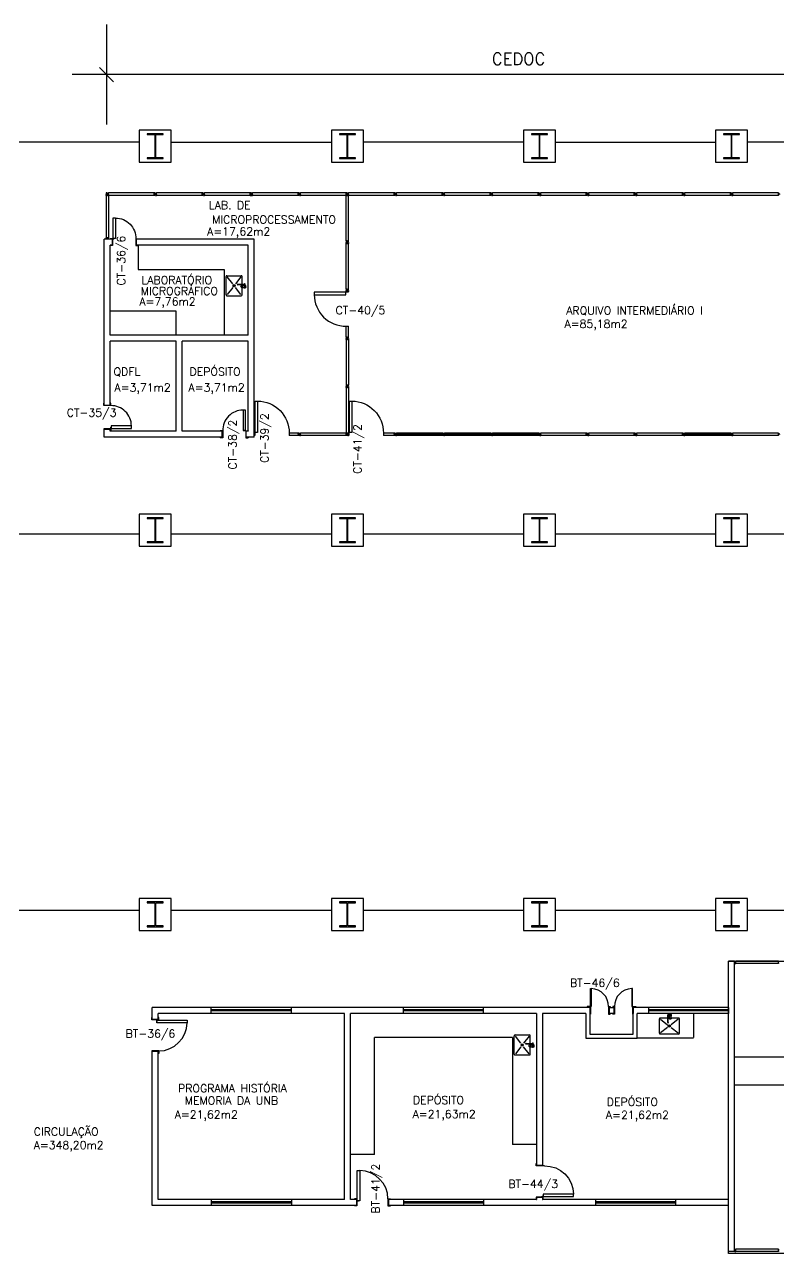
# Model space of a CAD drawing. Extents: x -34 to 79, y -30 to 41.
# Drawn here: x 6.37 to 25.2, y 1.24 to 31.95 of the extents above; entities that cross this region are included whole.
import ezdxf
from ezdxf.enums import TextEntityAlignment as Align

# ---------------------------------------------------------------- set-up
doc = ezdxf.new("R2010")
doc.units = 0
doc.header["$MEASUREMENT"] = 0
doc.layers.get('0').update_dxf_attribs({"color": 2, "linetype": 'CONTINUOUS'})
for name, color, linetype in [('2', 2, 'CONTINUOUS'), ('ALV', 2, 'CONTINUOUS'), ('AREA', 2, 'CONTINUOUS'), ('DIV', 2, 'CONTINUOUS'), ('ENDEREÇO', 2, 'CONTINUOUS'), ('ESTR', 2, 'CONTINUOUS'), ('MOB-WC', 2, 'CONTINUOUS'), ('PEÇAS', 1, 'CONTINUOUS'), ('PROJ', 1, 'CONTINUOUS'), ('TEXTO', 2, 'CONTINUOUS')]:
    doc.layers.add(name, color=color, linetype=linetype)
doc.styles.add('UNB-100', font='simplex.shx', dxfattribs={"height": 0.2})

# ---------------------------------------------------------------- blocks, each defined once
blk = doc.blocks.new('IMTT')
for p, q in [((-0.03, 1.095), (-0.03, 0.03)), ((0.03, 1.095), (-0.03, 1.095)), ((-0.03, 1.095), (-0.009, 1.095)), ((-0.009, 1.095), (-0.027, 1.095)), ((0.009, 1.095), (0.027, 1.095)), ((0.03, 1.095), (0.03, 0.03)), ((-0.03, 0.008), (-0.03, 0.03)), ((0.03, 0.03), (-0.03, 0.03)), ((-0.03, 0.008), (0.03, 0.008)), ((-0.009, 0.03), (-0.027, 0.03)), ((0.0051, 0), (-0.0051, 0)), ((0, -0.0051), (0, 0.0051)), ((0.009, 0.03), (0.027, 0.03)), ((0.03, 0.008), (0.03, 0.03))]:
    blk.add_line(p, q)
blk = doc.blocks.new('DIV12')
for p, q in [((-0.0051, 0), (0.0051, 0)), ((0, -0.0051), (0, 0.0051)), ((0.0205, -0.004), (0.0205, 0.004)), ((0.0215, -0.004), (0.0215, 0.004)), ((0.0225, 0.006), (0.029, 0.006)), ((0.0225, 0.005), (0.028, 0.005)), ((0.029, 0.004), (0.029, -0.004)), ((0.03, 0.03), (0.03, -0.03)), ((0.03, 0.03), (1.17, 0.03)), ((0.03, 0.009), (0.03, 0.027)), ((0.03, 0.005), (0.03, -0.005)), ((1.17, 0.03), (1.17, -0.03)), ((1.17, 0.005), (1.17, -0.005)), ((1.1775, 0.006), (1.171, 0.006)), ((1.171, 0.004), (1.171, -0.004)), ((1.1775, 0.005), (1.172, 0.005)), ((1.1785, -0.004), (1.1785, 0.004)), ((1.1795, -0.004), (1.1795, 0.004)), ((1.2051, 0), (1.1949, 0)), ((1.1949, 0), (1.2051, 0)), ((1.2, -0.0051), (1.2, 0.0051)), ((0.0225, -0.005), (0.028, -0.005)), ((0.0225, -0.006), (0.029, -0.006)), ((0.03, -0.009), (0.03, -0.027)), ((0.03, -0.03), (0.03, -0.009)), ((0.03, -0.03), (1.17, -0.03)), ((1.1775, -0.006), (1.171, -0.006)), ((1.1775, -0.005), (1.172, -0.005))]:
    blk.add_line(p, q)
for centre, radius, start, end in [((0.0225, 0.004), 0.002, 90, 180), ((0.0225, 0.004), 0.001, 90, 180), ((0.028, 0.004), 0.001, 0, 90), ((0.029, 0.005), 0.001, 0, 90), ((1.171, 0.005), 0.001, 90, 180), ((1.172, 0.004), 0.001, 90, 180), ((1.1775, 0.004), 0.002, 360, 90), ((1.1775, 0.004), 0.001, 0, 90), ((0.0225, -0.004), 0.002, 180, 270), ((0.0225, -0.004), 0.001, 180, 270), ((0.028, -0.004), 0.001, 270, 0), ((0.029, -0.005), 0.001, 270, 0), ((1.171, -0.005), 0.001, 180, 270), ((1.172, -0.004), 0.001, 180, 270), ((1.1775, -0.004), 0.002, 270, 360), ((1.1775, -0.004), 0.001, 270, 0)]:
    blk.add_arc(centre, radius, start, end)
blk = doc.blocks.new('MTT')
for p, q in [((-0.008, 0.03), (-0.03, 0.03)), ((-0.03, 0.006), (-0.03, 0.03)), ((-0.0205, 0.006), (-0.03, 0.006)), ((-0.0205, 0.006), (-0.0205, -0.006)), ((-0.008, 0.02), (-0.008, 0.03)), ((0.008, 0.02), (-0.008, 0.02)), ((0.0051, 0), (-0.0051, 0)), ((0, 0.0051), (0, -0.0051)), ((0.008, 0.03), (0.008, 0.02)), ((0.008, 0.03), (0.03, 0.03)), ((0.0205, 0.006), (0.0205, -0.006)), ((0.0205, 0.006), (0.03, 0.006)), ((0.03, 0.03), (0.03, 0.006)), ((-0.03, -0.006), (-0.03, -0.03)), ((-0.0205, -0.006), (-0.03, -0.006)), ((-0.008, -0.03), (-0.03, -0.03)), ((0.008, -0.02), (-0.008, -0.02)), ((-0.008, -0.03), (-0.008, -0.02)), ((0.008, -0.03), (0.008, -0.02)), ((0.008, -0.03), (0.03, -0.03)), ((0.0205, -0.006), (0.03, -0.006)), ((0.03, -0.03), (0.03, -0.006))]:
    blk.add_line(p, q)
blk = doc.blocks.new('PAE12')
for p, q in [((0.02, 0.021), (0.02, 0.775)), ((0.02, 0.775), (0.083, 0.775)), ((0.083, 0.775), (0.083, 0.021)), ((0.01, 0.011), (-0.05, 0.011)), ((-0.05, 0), (-0.05, 0.011)), ((0.01, 0.016), (0.01, -0.021)), ((0.01, 0.011), (0.01, -0.161)), ((0.012, 0.012), (0.012, -0.021)), ((0.015, 0.021), (0.041, 0.021)), ((0.018, 0.019), (0.051, 0.019)), ((0.083, 0.021), (0.02, 0.021)), ((0.051, 0.021), (0.051, 0.019)), ((0.79, 0.05), (0.79, -0.161)), ((0.79, 0.011), (0.85, 0.011)), ((0.85, 0.011), (0.85, 0)), ((-0.05, -0.161), (-0.05, -0.15)), ((0.01, -0.161), (-0.05, -0.161)), ((0.01, -0.021), (0.012, -0.021)), ((0.79, -0.161), (0.85, -0.161)), ((0.85, -0.15), (0.85, -0.161))]:
    blk.add_line(p, q)
blk.add_circle((0.015, 0.016), 0.00461)
blk.add_arc((0.074, 0.059), 0.716, 359.309, 89.2988)
blk = doc.blocks.new('PAD12')
for p, q in [((-0.158, 0.827), (-0.158, 0.04)), ((-0.095, 0.827), (-0.158, 0.827)), ((-0.095, 0.04), (-0.095, 0.827)), ((-1.17, 0.03), (-0.945, 0.03)), ((-1.17, 0.03), (-1.17, -0.03)), ((-1.17, 0.009), (-1.17, 0.027)), ((-0.945, 0.03), (-0.945, -0.03)), ((-0.158, 0.04), (-0.095, 0.04)), ((-0.085, 0.03), (-0.075, 0.03)), ((-0.085, 0.03), (-0.085, -0.03)), ((-0.075, 0.03), (-0.075, -0.03)), ((-1.17, -0.03), (-1.17, -0.009)), ((-1.17, -0.009), (-1.17, -0.027)), ((-1.17, -0.03), (-0.945, -0.03)), ((-0.085, -0.03), (-0.075, -0.03))]:
    blk.add_line(p, q)
blk.add_arc((-0.158, 0.04), 0.787, 90, 180.7004)
blk = doc.blocks.new('PD6')
for p, q in [((-0.083, 0.53), (-0.083, 0.02)), ((-0.02, 0.53), (-0.083, 0.53)), ((-0.02, 0.02), (-0.02, 0.53)), ((-0.65, 0.011), (-0.65, 0)), ((-0.59, 0.011), (-0.65, 0.011)), ((-0.59, 0.011), (-0.59, -0.161)), ((-0.083, 0.02), (-0.02, 0.02)), ((-0.051, 0.02), (-0.051, 0.018)), ((-0.018, 0.018), (-0.051, 0.018)), ((-0.015, 0.02), (-0.041, 0.02)), ((-0.012, 0.012), (-0.012, -0.019)), ((-0.01, 0.016), (-0.01, -0.01)), ((-0.01, 0.011), (0.05, 0.011)), ((-0.01, 0.011), (-0.01, -0.161)), ((0.05, 0.011), (0.05, 0)), ((-0.65, -0.15), (-0.65, -0.161)), ((-0.59, -0.161), (-0.65, -0.161)), ((-0.01, -0.019), (-0.012, -0.019)), ((-0.01, -0.161), (0.05, -0.161)), ((0.05, -0.15), (0.05, -0.161))]:
    blk.add_line(p, q)
blk.add_circle((-0.015, 0.016), 0.00461)
blk.add_arc((-0.081, 0.02), 0.509, 90.2261, 181.0221)
blk = doc.blocks.new('PD12')
for p, q in [((-0.05, 0.827), (-0.113, 0.827)), ((-0.113, 0.827), (-0.113, 0.04)), ((-0.05, 0.04), (-0.05, 0.827)), ((-1.205, 0), (-1.195, 0)), ((-1.2, -0.005), (-1.2, 0.005)), ((-1.17, 0.03), (-1.17, -0.03)), ((-1.17, 0.03), (-0.9, 0.03)), ((-1.17, 0.009), (-1.17, 0.027)), ((-0.9, 0.03), (-0.9, -0.03)), ((-0.113, 0.04), (-0.05, 0.04)), ((-0.04, 0.03), (-0.04, -0.03)), ((-0.04, 0.03), (-0.03, 0.03)), ((-0.03, 0.03), (-0.03, -0.03)), ((0.005, 0), (-0.005, 0)), ((-0.005, 0), (0.005, 0)), ((0, -0.005), (0, 0.005)), ((-1.17, -0.009), (-1.17, -0.027)), ((-1.17, -0.03), (-1.17, -0.009)), ((-1.17, -0.03), (-0.9, -0.03)), ((-0.04, -0.03), (-0.03, -0.03))]:
    blk.add_line(p, q)
blk.add_arc((-0.113, 0.04), 0.787, 90, 180.7004)
blk = doc.blocks.new('INOXA1-P')
for p, q in [((0.043, 0.008), (0.043, -0.022)), ((0.062, 0.04), (0.071, 0.04)), ((0.131, 0.048), (0.076, 0.043)), ((0.131, -0.002), (0.076, 0.003)), ((0.12, 0.23), (0.12, 0.047)), ((0.22, 0.25), (0.14, 0.25)), ((0.15, 0.22), (0.287, 0.043)), ((0.5, 0.25), (0.22, 0.25)), ((0.353, 0.043), (0.49, 0.22)), ((0.52, 0.23), (0.52, -0.23)), ((0.22, -0.027), (0.054, -0.027)), ((0.22, -0.037), (0.054, -0.037)), ((0.063, -0.003), (0.063, -0.021)), ((0.12, -0.001), (0.12, -0.027)), ((0.12, -0.037), (0.12, -0.23)), ((0.22, -0.25), (0.14, -0.25)), ((0.15, -0.22), (0.287, -0.043)), ((0.231, -0.027), (0.22, -0.027)), ((0.231, -0.037), (0.22, -0.037)), ((0.5, -0.25), (0.22, -0.25)), ((0.353, -0.043), (0.49, -0.22))]:
    blk.add_line(p, q)
blk.add_lwpolyline([(0.076, 0.003), (0.072, 0.004), (0.069, 0.009), (0.067, 0.015), (0.066, 0.023), (0.067, 0.031), (0.069, 0.037), (0.072, 0.042), (0.076, 0.043)])
blk.add_lwpolyline([(0.131, 0.048), (0.137, 0.046), (0.143, 0.041), (0.147, 0.033), (0.148, 0.023), (0.147, 0.013), (0.143, 0.006), (0.137, 0), (0.131, -0.002), (0.125, 0), (0.119, 0.006), (0.115, 0.013), (0.114, 0.023), (0.115, 0.033), (0.119, 0.041), (0.125, 0.046)], close=True)
for radius in [0.0266, 0.0163]:
    blk.add_circle((0.32, 0), radius)
for centre, radius, start, end in [((0.054, 0.023), 0.0349, 36.1705, 252.2568), ((0.054, 0.023), 0.0189, 62.7367, 235.7375), ((0.073, -0.003), 0.01, 102.8285, 180), ((0.054, 0.023), 0.0349, 285.5373, 323.9987), ((0.14, 0.23), 0.02, 90, 180), ((0.5, 0.23), 0.02, 360, 90), ((0.054, -0.032), 0.0145, 20.161, 339.839), ((0.054, -0.032), 0.005, 90.0037, 269.9963), ((0.14, -0.23), 0.02, 180, 270), ((0.231, -0.032), 0.00738, 222.6559, 137.3441), ((0.231, -0.032), 0.005, 269.9935, 90.0065), ((0.5, -0.23), 0.02, 270, 360)]:
    blk.add_arc(centre, radius, start, end)

msp = doc.modelspace()

# ---------------------------------------------------------------- linework, layer by layer
at = {"linetype": 'ByBlock'}
msp.add_line((40.759, 30.699), (7.556, 30.699), dxfattribs=at)
msp.add_line((23.959, 8.48), (23.959, 8.54))
at = {"layer": '2'}
for p, q in [((16.804, 21.72), (15.664, 21.72)), ((16.804, 21.7), (15.664, 21.7)), ((18.004, 21.72), (16.864, 21.72)), ((18.004, 21.7), (16.864, 21.7)), ((19.204, 21.72), (18.064, 21.72)), ((19.204, 21.7), (18.064, 21.7)), ((24.004, 21.72), (22.864, 21.72)), ((24.004, 21.7), (22.864, 21.7))]:
    msp.add_line(p, q, dxfattribs=at)
msp.add_lwpolyline([(23.959, 8.54), (46.909, 8.54), (46.909, 1.235), (23.959, 1.235)], close=True, dxfattribs=at)
at = {"layer": 'ALV'}
for p, q in [((8.359, 22.435), (8.359, 26.585)), ((8.559, 26.585), (8.359, 26.585)), ((8.509, 24.185), (8.509, 26.435)), ((8.559, 26.435), (8.509, 26.435)), ((8.559, 26.585), (8.559, 26.435)), ((12.109, 26.585), (9.159, 26.585)), ((9.159, 26.585), (9.159, 26.435)), ((11.959, 26.435), (9.159, 26.435)), ((11.959, 24.185), (11.959, 26.435)), ((12.109, 21.635), (12.109, 26.585)), ((11.959, 24.185), (8.509, 24.185)), ((10.159, 24.035), (8.509, 24.035)), ((8.509, 22.435), (8.509, 24.035)), ((10.159, 21.785), (10.159, 24.035)), ((11.959, 24.035), (10.309, 24.035)), ((10.309, 21.785), (10.309, 24.035)), ((11.959, 21.785), (11.959, 24.035)), ((8.359, 22.435), (8.509, 22.435)), ((8.359, 21.635), (8.359, 21.835)), ((8.359, 21.835), (8.509, 21.835)), ((8.509, 21.785), (8.509, 21.835)), ((11.309, 21.635), (8.359, 21.635)), ((10.159, 21.785), (8.509, 21.785)), ((11.309, 21.785), (10.309, 21.785)), ((11.309, 21.635), (11.309, 21.785)), ((11.959, 21.785), (11.909, 21.785)), ((11.909, 21.635), (11.909, 21.785)), ((12.109, 21.635), (11.909, 21.635)), ((23.959, 7.385), (23.959, 8.54)), ((24.109, 8.54), (23.959, 8.54)), ((24.109, 1.28), (24.109, 8.54)), ((9.559, 7.085), (9.559, 7.385)), ((20.489, 7.385), (9.559, 7.385)), ((11.034, 7.235), (11.034, 7.385)), ((13.034, 7.235), (13.034, 7.385)), ((15.834, 7.235), (15.834, 7.385)), ((17.834, 7.235), (17.834, 7.385)), ((20.509, 7.405), (20.429, 7.405)), ((20.429, 7.405), (20.429, 7.385)), ((20.489, 7.385), (20.489, 7.235)), ((20.509, 7.405), (20.509, 7.215)), ((20.959, 7.405), (20.959, 7.215)), ((20.979, 7.385), (20.979, 7.235)), ((21.089, 7.385), (21.089, 7.235)), ((21.109, 7.405), (21.109, 7.215)), ((21.559, 7.405), (21.639, 7.405)), ((21.559, 7.405), (21.559, 7.215)), ((21.559, 7.385), (21.559, 7.235)), ((23.959, 7.385), (21.579, 7.385)), ((21.579, 7.385), (21.579, 7.235)), ((21.639, 7.405), (21.639, 7.385)), ((21.959, 7.385), (21.959, 7.235)), ((23.959, 7.385), (23.959, 7.235)), ((9.559, 7.085), (9.559, 7.135)), ((9.709, 7.085), (9.559, 7.085)), ((14.359, 7.235), (9.709, 7.235)), ((9.709, 7.085), (9.709, 7.235)), ((9.709, 7.085), (9.709, 7.135)), ((13.034, 7.325), (11.034, 7.325)), ((13.034, 7.295), (11.034, 7.295)), ((14.359, 2.585), (14.359, 7.235)), ((19.159, 7.235), (14.509, 7.235)), ((14.509, 2.585), (14.509, 7.235)), ((17.834, 7.325), (15.834, 7.325)), ((17.834, 7.295), (15.834, 7.295)), ((19.159, 7.235), (19.159, 3.436)), ((19.309, 7.235), (19.309, 3.436)), ((20.389, 7.235), (19.309, 7.235)), ((20.389, 7.235), (20.389, 6.615)), ((20.489, 7.235), (20.489, 6.715)), ((21.559, 7.215), (21.579, 7.215)), ((21.579, 6.715), (21.579, 7.235)), ((21.679, 6.635), (21.679, 7.235)), ((21.959, 7.235), (21.679, 7.235)), ((21.679, 6.615), (21.679, 7.235)), ((23.959, 7.325), (21.959, 7.325)), ((23.959, 7.295), (21.959, 7.295)), ((23.959, 7.235), (21.959, 7.235)), ((23.079, 7.235), (23.079, 6.635)), ((23.959, 2.585), (23.959, 7.235)), ((18.559, 6.635), (15.109, 6.635)), ((15.109, 3.704), (15.109, 6.635)), ((18.559, 6.635), (18.559, 3.96)), ((20.389, 6.615), (21.679, 6.615)), ((20.489, 6.715), (21.579, 6.715)), ((23.079, 6.615), (21.679, 6.615)), ((9.559, 2.435), (9.559, 6.285)), ((9.709, 6.285), (9.559, 6.285)), ((9.709, 2.585), (9.709, 6.285)), ((15.109, 3.704), (14.509, 3.704)), ((19.159, 3.96), (18.559, 3.96)), ((19.309, 3.436), (19.159, 3.436)), ((14.359, 2.585), (9.709, 2.585)), ((11.034, 2.585), (11.034, 2.435)), ((13.034, 2.525), (11.034, 2.525)), ((13.034, 2.495), (11.034, 2.495)), ((13.034, 2.585), (13.034, 2.435)), ((14.659, 2.585), (14.509, 2.585)), ((14.659, 2.585), (14.609, 2.585)), ((14.659, 2.585), (14.659, 2.435)), ((19.159, 2.585), (15.459, 2.585)), ((15.459, 2.585), (15.459, 2.435)), ((15.834, 2.585), (15.834, 2.435)), ((17.834, 2.525), (15.834, 2.525)), ((17.834, 2.495), (15.834, 2.495)), ((17.834, 2.585), (17.834, 2.435)), ((19.309, 2.634), (19.159, 2.634)), ((19.159, 2.634), (19.159, 2.585)), ((19.309, 2.634), (19.309, 2.585)), ((23.959, 2.585), (19.309, 2.585)), ((20.634, 2.585), (20.634, 2.435)), ((22.634, 2.525), (20.634, 2.525)), ((22.634, 2.495), (20.634, 2.495)), ((22.634, 2.585), (22.634, 2.435)), ((14.659, 2.435), (9.559, 2.435)), ((14.659, 2.435), (14.609, 2.435)), ((23.959, 2.435), (15.459, 2.435)), ((23.959, 1.28), (23.959, 2.435)), ((24.109, 1.28), (23.959, 1.28))]:
    msp.add_line(p, q, dxfattribs=at)
at = {"layer": 'DIV'}
for p, q in [((8.415, 31.949), (8.415, 29.449)), ((12.004, 27.68), (12.064, 27.68)), ((12.028, 27.688), (12.028, 27.681)), ((12.039, 27.71), (12.029, 27.71)), ((12.029, 27.688), (12.029, 27.682)), ((12.029, 27.68), (12.039, 27.68)), ((12.038, 27.69), (12.03, 27.69)), ((12.038, 27.689), (12.03, 27.689)), ((12.03, 27.681), (12.038, 27.681)), ((12.034, 27.705), (12.034, 27.715)), ((12.034, 27.715), (12.034, 27.705)), ((12.039, 27.688), (12.039, 27.682)), ((12.04, 27.688), (12.04, 27.681)), ((9.548, 7.075), (9.548, 7.135)), ((9.548, 7.135), (9.559, 7.135)), ((9.72, 7.075), (9.548, 7.075)), ((9.709, 7.085), (9.559, 7.085)), ((9.634, 7.075), (9.634, 7.073)), ((9.665, 7.073), (9.634, 7.073)), ((9.669, 7.075), (9.643, 7.075)), ((9.672, 7.067), (9.672, 7.034)), ((9.674, 7.07), (9.674, 7.044)), ((9.674, 7.002), (9.674, 7.065)), ((9.674, 7.065), (10.428, 7.065)), ((9.72, 7.135), (9.709, 7.135)), ((9.709, 7.085), (9.709, 7.085)), ((9.72, 7.075), (9.72, 7.135)), ((10.428, 7.065), (10.428, 7.002)), ((9.674, 7.034), (9.672, 7.034)), ((10.428, 7.002), (9.674, 7.002)), ((9.72, 6.295), (9.548, 6.295)), ((9.548, 6.295), (9.548, 6.235)), ((9.559, 6.235), (9.548, 6.235)), ((9.72, 6.235), (9.709, 6.235)), ((9.72, 6.295), (9.72, 6.235)), ((14.679, 2.55), (14.679, 3.304)), ((14.679, 3.304), (14.742, 3.304)), ((14.742, 3.304), (14.742, 2.55)), ((14.609, 2.596), (14.609, 2.585)), ((14.669, 2.596), (14.609, 2.596)), ((14.659, 2.585), (14.659, 2.435)), ((14.659, 2.585), (14.659, 2.585)), ((14.669, 2.596), (14.669, 2.424)), ((14.669, 2.545), (14.669, 2.519)), ((14.669, 2.51), (14.671, 2.51)), ((14.671, 2.541), (14.671, 2.51)), ((14.674, 2.55), (14.7, 2.55)), ((14.678, 2.548), (14.711, 2.548)), ((14.742, 2.55), (14.679, 2.55)), ((14.711, 2.55), (14.711, 2.548)), ((15.449, 2.596), (15.509, 2.596)), ((15.449, 2.596), (15.449, 2.424)), ((15.509, 2.596), (15.509, 2.585)), ((14.609, 2.424), (14.609, 2.435)), ((14.669, 2.424), (14.609, 2.424)), ((15.449, 2.424), (15.509, 2.424)), ((15.509, 2.435), (15.509, 2.424))]:
    msp.add_line(p, q, dxfattribs=at)
for centre in [(9.669, 7.07), (14.674, 2.545)]:
    msp.add_circle(centre, 0.00461, dxfattribs=at)
for centre, radius, start, end in [((12.03, 27.688), 0.002, 90, 180), ((12.029, 27.681), 0.001, 180, 270), ((12.03, 27.688), 0.001, 90, 180), ((12.03, 27.682), 0.001, 180, 270), ((12.038, 27.688), 0.002, 0, 90), ((12.038, 27.688), 0.001, 0, 90), ((12.038, 27.682), 0.001, 270, 0), ((12.039, 27.681), 0.001, 270, 0), ((9.712, 7.011), 0.716, 270.691, 359.2988), ((14.733, 2.588), 0.716, 0.691, 89.2988)]:
    msp.add_arc(centre, radius, start, end, dxfattribs=at)
at = {"layer": 'ESTR'}
for points in [[(9.434, 29.2), (9.624, 29.2), (9.624, 28.62), (9.434, 28.62), (9.434, 28.6), (9.834, 28.6), (9.834, 28.62), (9.644, 28.62), (9.644, 29.2), (9.834, 29.2), (9.834, 29.22), (9.434, 29.22)], [(14.234, 29.2), (14.424, 29.2), (14.424, 28.62), (14.234, 28.62), (14.234, 28.6), (14.634, 28.6), (14.634, 28.62), (14.444, 28.62), (14.444, 29.2), (14.634, 29.2), (14.634, 29.22), (14.234, 29.22)], [(19.034, 29.2), (19.224, 29.2), (19.224, 28.62), (19.034, 28.62), (19.034, 28.6), (19.434, 28.6), (19.434, 28.62), (19.244, 28.62), (19.244, 29.2), (19.434, 29.2), (19.434, 29.22), (19.034, 29.22)], [(23.834, 29.2), (24.024, 29.2), (24.024, 28.62), (23.834, 28.62), (23.834, 28.6), (24.234, 28.6), (24.234, 28.62), (24.044, 28.62), (24.044, 29.2), (24.234, 29.2), (24.234, 29.22), (23.834, 29.22)], [(9.434, 19.6), (9.624, 19.6), (9.624, 19.02), (9.434, 19.02), (9.434, 19), (9.834, 19), (9.834, 19.02), (9.644, 19.02), (9.644, 19.6), (9.834, 19.6), (9.834, 19.62), (9.434, 19.62)], [(14.234, 19.6), (14.424, 19.6), (14.424, 19.02), (14.234, 19.02), (14.234, 19), (14.634, 19), (14.634, 19.02), (14.444, 19.02), (14.444, 19.6), (14.634, 19.6), (14.634, 19.62), (14.234, 19.62)], [(19.034, 19.6), (19.224, 19.6), (19.224, 19.02), (19.034, 19.02), (19.034, 19), (19.434, 19), (19.434, 19.02), (19.244, 19.02), (19.244, 19.6), (19.434, 19.6), (19.434, 19.62), (19.034, 19.62)], [(23.834, 19.6), (24.024, 19.6), (24.024, 19.02), (23.834, 19.02), (23.834, 19), (24.234, 19), (24.234, 19.02), (24.044, 19.02), (24.044, 19.6), (24.234, 19.6), (24.234, 19.62), (23.834, 19.62)], [(9.434, 10), (9.624, 10), (9.624, 9.42), (9.434, 9.42), (9.434, 9.4), (9.834, 9.4), (9.834, 9.42), (9.644, 9.42), (9.644, 10), (9.834, 10), (9.834, 10.02), (9.434, 10.02)], [(14.234, 10), (14.424, 10), (14.424, 9.42), (14.234, 9.42), (14.234, 9.4), (14.634, 9.4), (14.634, 9.42), (14.444, 9.42), (14.444, 10), (14.634, 10), (14.634, 10.02), (14.234, 10.02)], [(19.034, 10), (19.224, 10), (19.224, 9.42), (19.034, 9.42), (19.034, 9.4), (19.434, 9.4), (19.434, 9.42), (19.244, 9.42), (19.244, 10), (19.434, 10), (19.434, 10.02), (19.034, 10.02)], [(23.834, 10), (24.024, 10), (24.024, 9.42), (23.834, 9.42), (23.834, 9.4), (24.234, 9.4), (24.234, 9.42), (24.044, 9.42), (24.044, 10), (24.234, 10), (24.234, 10.02), (23.834, 10.02)]]:
    msp.add_lwpolyline(points, close=True, dxfattribs=at)
at = {"layer": 'MOB-WC'}
for p, q in [((20.509, 7.405), (20.509, 7.855)), ((20.509, 7.855), (20.529, 7.855)), ((20.529, 7.855), (20.529, 7.405)), ((21.559, 7.855), (21.539, 7.855)), ((21.539, 7.855), (21.539, 7.405)), ((21.559, 7.405), (21.559, 7.855)), ((20.529, 7.405), (20.509, 7.405)), ((20.959, 7.405), (20.999, 7.405)), ((20.959, 7.405), (20.999, 7.405)), ((20.979, 7.385), (21.089, 7.385)), ((20.999, 7.405), (20.999, 7.385)), ((21.109, 7.405), (21.069, 7.405)), ((21.109, 7.405), (21.069, 7.405)), ((21.069, 7.405), (21.069, 7.385)), ((21.539, 7.405), (21.559, 7.405)), ((20.509, 7.215), (20.489, 7.215)), ((20.959, 7.215), (20.999, 7.215)), ((21.089, 7.235), (20.979, 7.235)), ((20.999, 7.215), (20.999, 7.235)), ((21.069, 7.215), (21.069, 7.235)), ((21.109, 7.215), (21.069, 7.215))]:
    msp.add_line(p, q, dxfattribs=at)
for centre, start, end in [((20.519, 7.415), 358.698, 88.698), ((21.549, 7.415), 91.302, 181.302)]:
    msp.add_arc(centre, 0.44, start, end, dxfattribs=at)
at = {"layer": 'PEÇAS'}
for p, q in [((9.209, 26.424), (9.209, 25.824)), ((9.209, 25.824), (11.359, 25.824)), ((11.359, 25.824), (11.359, 24.185)), ((10.159, 24.785), (8.509, 24.785)), ((10.159, 24.185), (10.159, 24.785))]:
    msp.add_line(p, q, dxfattribs=at)
at = {"layer": 'PROJ'}
for p, q in [((9.234, 29.31), (9.234, 28.51)), ((10.034, 29.31), (9.234, 29.31)), ((10.034, 28.51), (10.034, 29.31)), ((14.034, 29.31), (14.034, 28.51)), ((14.834, 29.31), (14.034, 29.31)), ((14.834, 28.51), (14.834, 29.31)), ((18.834, 29.31), (18.834, 28.51)), ((19.634, 29.31), (18.834, 29.31)), ((19.634, 28.51), (19.634, 29.31)), ((23.634, 29.31), (23.634, 28.51)), ((24.434, 29.31), (23.634, 29.31)), ((24.434, 28.51), (24.434, 29.31)), ((9.234, 29.01), (5.234, 29.01)), ((10.034, 29.01), (14.034, 29.01)), ((18.834, 29.01), (14.834, 29.01)), ((19.634, 29.01), (23.634, 29.01)), ((28.434, 29.01), (24.434, 29.01)), ((9.234, 28.51), (10.034, 28.51)), ((14.034, 28.51), (14.834, 28.51)), ((18.834, 28.51), (19.634, 28.51)), ((23.634, 28.51), (24.434, 28.51)), ((9.234, 19.71), (9.234, 18.91)), ((10.034, 19.71), (9.234, 19.71)), ((10.034, 18.91), (10.034, 19.71)), ((14.034, 19.71), (14.034, 18.91)), ((14.834, 19.71), (14.034, 19.71)), ((14.834, 18.91), (14.834, 19.71)), ((18.834, 19.71), (18.834, 18.91)), ((19.634, 19.71), (18.834, 19.71)), ((19.634, 18.91), (19.634, 19.71)), ((23.634, 19.71), (23.634, 18.91)), ((24.434, 19.71), (23.634, 19.71)), ((24.434, 18.91), (24.434, 19.71)), ((9.234, 19.21), (5.234, 19.21)), ((14.034, 19.21), (10.034, 19.21)), ((18.834, 19.21), (14.834, 19.21)), ((23.634, 19.21), (19.634, 19.21)), ((28.434, 19.21), (24.434, 19.21)), ((9.234, 18.91), (10.034, 18.91)), ((14.034, 18.91), (14.834, 18.91)), ((18.834, 18.91), (19.634, 18.91)), ((23.634, 18.91), (24.434, 18.91)), ((10.034, 10.11), (9.234, 10.11)), ((9.234, 10.11), (9.234, 9.31)), ((10.034, 9.31), (10.034, 10.11)), ((14.834, 10.11), (14.034, 10.11)), ((14.034, 10.11), (14.034, 9.31)), ((14.834, 9.31), (14.834, 10.11)), ((19.634, 10.11), (18.834, 10.11)), ((18.834, 10.11), (18.834, 9.31)), ((19.634, 9.31), (19.634, 10.11)), ((24.434, 10.11), (23.634, 10.11)), ((23.634, 10.11), (23.634, 9.31)), ((24.434, 9.31), (24.434, 10.11)), ((9.234, 9.81), (5.234, 9.81)), ((14.034, 9.81), (10.034, 9.81)), ((18.834, 9.81), (14.834, 9.81)), ((23.634, 9.81), (19.634, 9.81)), ((28.434, 9.81), (24.434, 9.81)), ((9.234, 9.31), (10.034, 9.31)), ((14.034, 9.31), (14.834, 9.31)), ((18.834, 9.31), (19.634, 9.31)), ((23.634, 9.31), (24.434, 9.31)), ((36.093, 6.14), (24.109, 6.14)), ((36.093, 5.44), (24.109, 5.44))]:
    msp.add_line(p, q, dxfattribs=at)
at = {"layer": 'TEXTO'}
msp.add_line((8.238, 30.875), (8.592, 30.522), dxfattribs=at)

# ---------------------------------------------------------------- block references
at = {"layer": 'DIV'}
for name, p, rotation in [('MTT', (8.434, 27.71), 180), ('DIV12', (9.634, 27.71), 180), ('MTT', (9.634, 27.71), 180), ('DIV12', (10.834, 27.71), 180), ('MTT', (10.834, 27.71), 180), ('DIV12', (12.034, 27.71), 180), ('MTT', (12.034, 27.71), 180), ('DIV12', (13.234, 27.71), 180), ('MTT', (13.234, 27.71), 180), ('DIV12', (14.434, 27.71), 180), ('MTT', (14.434, 27.71), 180), ('DIV12', (14.434, 26.51), 90), ('DIV12', (15.634, 27.71), 180), ('MTT', (15.634, 27.71), 180), ('DIV12', (16.834, 27.71), 180), ('MTT', (16.834, 27.71), 180), ('DIV12', (18.034, 27.71), 180), ('MTT', (18.034, 27.71), 180), ('DIV12', (19.234, 27.71), 180), ('MTT', (19.234, 27.71), 180), ('DIV12', (20.434, 27.71), 180), ('MTT', (20.434, 27.71), 180), ('DIV12', (21.634, 27.71), 180), ('MTT', (21.634, 27.71), 180), ('DIV12', (22.834, 27.71), 180), ('MTT', (22.834, 27.71), 180), ('DIV12', (24.034, 27.71), 180), ('MTT', (24.034, 27.71), 180), ('DIV12', (25.234, 27.71), 180), ('MTT', (14.434, 26.51), 180), ('DIV12', (14.434, 25.31), 90), ('PD12', (14.434, 25.31), 90), ('MTT', (14.434, 25.31), 180), ('MTT', (14.434, 24.11), 180), ('DIV12', (14.434, 24.11), 270), ('MTT', (14.434, 22.91), 180), ('DIV12', (14.434, 22.91), 270), ('PD6', (8.509, 21.835), 270), ('MTT', (13.234, 21.71), 180), ('DIV12', (14.434, 21.71), 180), ('MTT', (14.434, 21.71), 180), ('MTT', (15.634, 21.71), 180), ('DIV12', (16.834, 21.71), 180), ('MTT', (16.834, 21.71), 180), ('DIV12', (18.034, 21.71), 180), ('MTT', (18.034, 21.71), 180), ('DIV12', (19.234, 21.71), 180), ('MTT', (19.234, 21.71), 180), ('DIV12', (20.434, 21.71), 180), ('MTT', (20.434, 21.71), 180), ('DIV12', (21.634, 21.71), 180), ('MTT', (21.634, 21.71), 180), ('DIV12', (22.834, 21.71), 180), ('MTT', (22.834, 21.71), 180), ('DIV12', (24.034, 21.71), 180), ('MTT', (24.034, 21.71), 180), ('DIV12', (25.234, 21.71), 180), ('IMTT', (24.109, 8.51), 270), ('IMTT', (24.109, 1.31), 270)]:
    msp.add_blockref(name, p, dxfattribs=dict(at, rotation=rotation))
for name, p in [('IMTT', (8.434, 26.585)), ('PD6', (11.909, 21.785))]:
    msp.add_blockref(name, p, dxfattribs=at)
at = {"layer": 'DIV', "xscale": -1}
for name, p in [('PD6', (8.559, 26.585)), ('PAD12', (12.034, 21.71)), ('PD12', (14.434, 21.71))]:
    msp.add_blockref(name, p, dxfattribs=at)
at = {"layer": 'DIV', "xscale": -1, "rotation": 270}
msp.add_blockref('PAE12', (19.309, 2.634), dxfattribs=at)
at = {"layer": 'PEÇAS'}
for p, rotation in [((11.923, 25.423), 180), ((22.479, 7.238), 270), ((19.123, 6.445), 180)]:
    msp.add_blockref('INOXA1-P', p, dxfattribs=dict(at, rotation=rotation))

# ---------------------------------------------------------------- texts
at = {"layer": 'AREA', "style": 'UNB-100'}
for s, p in [('A=17,62m2', (11.718, 26.68)), ('A=7,76m2', (9.94, 24.928)), ('A=85,18m2', (20.648, 24.37)), ('A=3,71m2', (9.317, 22.777)), ('A=3,71m2', (11.166, 22.777)), ('A=21,62m2', (10.908, 4.607)), ('A=21,63m2', (16.852, 4.618)), ('A=21,62m2', (21.682, 4.596)), ('A=348,20m2', (7.47, 3.842))]:
    msp.add_text(s, height=0.2, dxfattribs=at).set_placement(p, align=Align.CENTER)
at = {"layer": 'ENDEREÇO', "style": 'UNB-100'}
for s, p in [('CT-40/5', (14.14, 24.71)), ('BT-46/6', (19.996, 7.897)), ('BT-36/6', (8.893, 6.628)), ('BT-44/3', (18.456, 2.871))]:
    msp.add_text(s, height=0.2, dxfattribs=at).set_placement(p)
for s, p in [('CT-39/2', (12.465, 20.992)), ('CT-41/2', (14.785, 20.72)), ('BT-41/2', (15.239, 2.232))]:
    msp.add_text(s, height=0.2, rotation=90, dxfattribs=at).set_placement(p)
at = {"layer": 'ENDEREÇO', "char_height": 0.2, "width": 1.12965, "attachment_point": 1, "rotation": 90, "style": 'UNB-100'}
for s, insert in [('CT-36/6', (8.681, 25.43)), ('CT-38/2', (11.466, 20.829))]:
    msp.add_mtext(s, dxfattribs=dict(at, insert=insert))
at = {"layer": 'ENDEREÇO', "insert": (7.422, 22.349), "char_height": 0.2, "width": 1.61702, "attachment_point": 1, "style": 'UNB-100'}
msp.add_mtext('CT-35/3', dxfattribs=at)
at = {"layer": 'TEXTO', "style": 'UNB-100'}
for s, p in [('LAB. DE', (11.495, 27.335)), ('MICROPROCESSAMENTO', (12.603, 26.975)), ('LABORATÓRIO', (10.172, 25.462)), ('MICROGRÁFICO', (10.235, 25.189)), ('ARQUIVO INTERMEDIÁRIO I', (21.609, 24.701)), ('QDFL', (8.927, 23.175)), ('DEPÓSITO', (11.128, 23.175)), ('PROGRAMA HISTÓRIA', (11.562, 5.262)), ('DEPÓSITO', (16.71, 4.967)), ('MEMORIA DA UNB', (11.537, 4.955)), ('DEPÓSITO', (21.554, 4.921)), ('CIRCULAÇÃO', (7.408, 4.179))]:
    msp.add_text(s, height=0.2, dxfattribs=at).set_placement(p, align=Align.CENTER)
at = {"layer": 'TEXTO', "linetype": 'ByBlock', "insert": (18.712, 31.091), "char_height": 0.3, "attachment_point": 5, "style": 'UNB-100'}
msp.add_mtext('CEDOC', dxfattribs=at)

doc.saveas('drawing.dxf')
